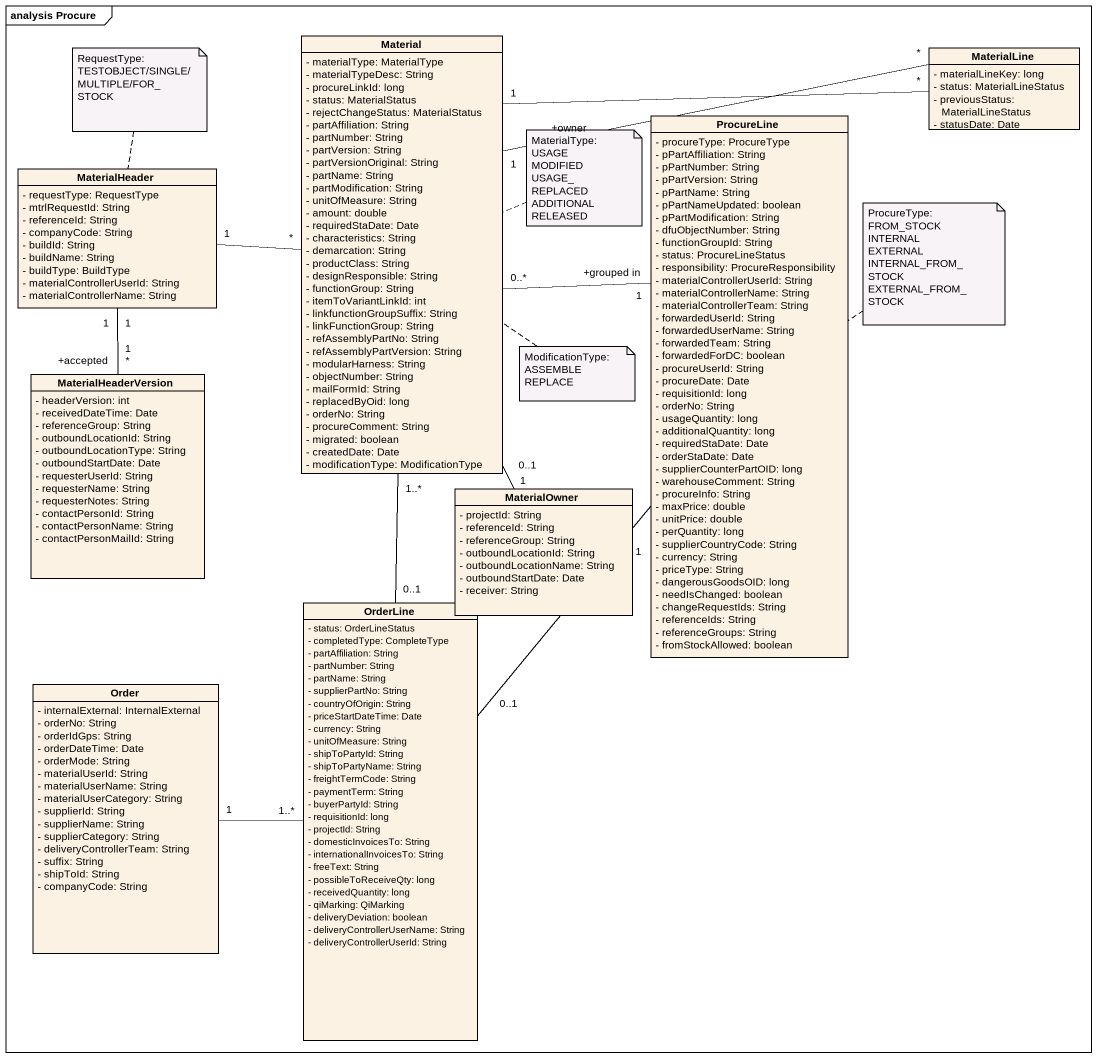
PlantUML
@startuml
mainframe analysis Procure
hide circle
hide empty members
skinparam classAttributeIconSize 0
class Material {
  - materialType: MaterialType
  - materialTypeDesc: String
  - procureLinkId: long
  - status: MaterialStatus
  - rejectChangeStatus: MaterialStatus
  - partAffiliation: String
  - partNumber: String
  - partVersion: String
  - partVersionOriginal: String
  - partName: String
  - partModification: String
  - unitOfMeasure: String
  - amount: double
  - requiredStaDate: Date
  - characteristics: String
  - demarcation: String
  - productClass: String
  - designResponsible: String
  - functionGroup: String
  - itemToVariantLinkId: int
  - linkfunctionGroupSuffix: String
  - linkFunctionGroup: String
  - refAssemblyPartNo: String
  - refAssemblyPartVersion: String
  - modularHarness: String
  - objectNumber: String
  - mailFormId: String
  - replacedByOid: long
  - orderNo: String
  - procureComment: String
  - migrated: boolean
  - createdDate: Date
  - modificationType: ModificationType
}
class MaterialLine {
  - materialLineKey: long
  - status: MaterialLineStatus
  - previousStatus: MaterialLineStatus
  - statusDate: Date
}
class ProcureLine {
  - procureType: ProcureType
  - pPartAffiliation: String
  - pPartNumber: String
  - pPartVersion: String
  - pPartName: String
  - pPartNameUpdated: boolean
  - pPartModification: String
  - dfuObjectNumber: String
  - functionGroupId: String
  - status: ProcureLineStatus
  - responsibility: ProcureResponsibility
  - materialControllerUserId: String
  - materialControllerName: String
  - materialControllerTeam: String
  - forwardedUserId: String
  - forwardedUserName: String
  - forwardedTeam: String
  - forwardedForDC: boolean
  - procureUserId: String
  - procureDate: Date
  - requisitionId: long
  - orderNo: String
  - usageQuantity: long
  - additionalQuantity: long
  - requiredStaDate: Date
  - orderStaDate: Date
  - supplierCounterPartOID: long
  - warehouseComment: String
  - procureInfo: String
  - maxPrice: double
  - unitPrice: double
  - perQuantity: long
  - supplierCountryCode: String
  - currency: String
  - priceType: String
  - dangerousGoodsOID: long
  - needIsChanged: boolean
  - changeRequestIds: String
  - referenceIds: String
  - referenceGroups: String
  - fromStockAllowed: boolean
}
class MaterialHeader {
  - requestType: RequestType
  - mtrlRequestId: String
  - referenceId: String
  - companyCode: String
  - buildId: String
  - buildName: String
  - buildType: BuildType
  - materialControllerUserId: String
  - materialControllerName: String
}
class MaterialHeaderVersion {
  - headerVersion: int
  - receivedDateTime: Date
  - referenceGroup: String
  - outboundLocationId: String
  - outboundLocationType: String
  - outboundStartDate: Date
  - requesterUserId: String
  - requesterName: String
  - requesterNotes: String
  - contactPersonId: String
  - contactPersonName: String
  - contactPersonMailId: String
}
class MaterialOwner {
  - projectId: String
  - referenceId: String
  - referenceGroup: String
  - outboundLocationId: String
  - outboundLocationName: String
  - outboundStartDate: Date
  - receiver: String
}
class OrderLine {
  - status: OrderLineStatus
  - completedType: CompleteType
  - partAffiliation: String
  - partNumber: String
  - partName: String
  - supplierPartNo: String
  - countryOfOrigin: String
  - priceStartDateTime: Date
  - currency: String
  - unitOfMeasure: String
  - shipToPartyId: String
  - shipToPartyName: String
  - freightTermCode: String
  - paymentTerm: String
  - buyerPartyId: String
  - requisitionId: long
  - projectId: String
  - domesticInvoicesTo: String
  - internationalInvoicesTo: String
  - freeText: String
  - possibleToReceiveQty: long
  - receivedQuantity: long
  - qiMarking: QiMarking
  - deliveryDeviation: boolean
  - deliveryControllerUserName: String
  - deliveryControllerUserId: String
}
class Order {
  - internalExternal: InternalExternal
  - orderNo: String
  - orderIdGps: String
  - orderDateTime: Date
  - orderMode: String
  - materialUserId: String
  - materialUserName: String
  - materialUserCategory: String
  - supplierId: String
  - supplierName: String
  - supplierCategory: String
  - deliveryControllerTeam: String
  - suffix: String
  - shipToId: String
  - companyCode: String
}
Material "+owner\n1" -right- "*" MaterialLine
Material "1" -right- "*" MaterialLine
Material "0..*" -right- "+grouped in\n1" ProcureLine
Material "1" -- "0..1" MaterialOwner
Material "1..*" -- "0..1" OrderLine
MaterialHeader "1" -right- "*" Material
MaterialHeader "1" -- "*" MaterialHeaderVersion
MaterialHeader "1" -- "+accepted\n1" MaterialHeaderVersion
OrderLine "0..1" -up- "1" ProcureLine
Order "1" -right- "1..*" OrderLine
note top of MaterialHeader
  RequestType:
  TESTOBJECT/SINGLE/
  MULTIPLE/FOR_STOCK
end note
note right of Material
  MaterialType:
  USAGE
  MODIFIED
  USAGE_REPLACED
  ADDITIONAL
  RELEASED
end note
note top of ProcureLine
  ProcureType:
  FROM_STOCK
  INTERNAL
  EXTERNAL
  INTERNAL_FROM_STOCK
  EXTERNAL_FROM_STOCK
end note
note bottom of Material
  ModificationType:
  ASSEMBLE
  REPLACE
end note
@enduml
